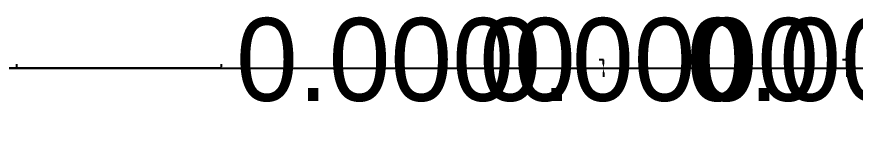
# Model space of a CAD drawing. Extents: x -85 to 179, y -3 to 224.
# Drawn here: x 13.13 to 48.73, y -2.85 to 2.19 of the extents above; entities that cross this region are included whole.
import ezdxf

# ---------------------------------------------------------------- set-up
doc = ezdxf.new("R2010")
doc.units = 0
doc.header["$LTSCALE"] = 25.4
doc.linetypes.add('KÖRPER', pattern=[0])
doc.layers.get('DEFPOINTS').update_dxf_attribs({"linetype": 'CONTINUOUS'})
doc.layers.add('2D_ANSICHT_1_DIMENSIONS_1', color=7, linetype='KÖRPER')
doc.layers.add('2D_ANSICHT_1_DRAWING_1', color=7, linetype='KÖRPER')
doc.dimstyles.get("Standard").update_dxf_attribs({"dimtxt": 0.18, "dimasz": 0.18, "dimexe": 0.18, "dimexo": 0.0625, "dimgap": 0.09, "dimtad": 0, "dimtih": 1, "dimtoh": 1, "dimzin": 0, "dimcen": 0.09, "dimazin": 3, "dimtfac": 1, "dimtofl": 0, "dimtmove": 0, "dimatfit": 3})

# ---------------------------------------------------------------- blocks, each defined once
blk = doc.blocks.new('*D22')
at = {"layer": '2D_ANSICHT_1_DIMENSIONS_1', "color": 0, "linetype": 'KÖRPER'}
for p, q in [((3.525, 0), (3.345, 0)), ((3.525, 0.0625), (3.525, 0.18)), ((21.645, 0), (3.705, 0)), ((21.825, 0.0625), (21.825, 0.18))]:
    blk.add_line(p, q, dxfattribs=at)
at = {"layer": '2D_ANSICHT_1_DIMENSIONS_1', "color": 0}
for points in [[(3.705, 0.03), (3.705, -0.03), (3.525, 0)], [(21.645, -0.03), (21.645, 0.03), (21.825, 0)]]:
    blk.add_solid(points, dxfattribs=at)
at = {"layer": 'DEFPOINTS', "color": 0}
for p in [(3.525, 0), (3.525, 0), (21.825, 0)]:
    blk.add_point(p, dxfattribs=at)
at = {"layer": '2D_ANSICHT_1_DIMENSIONS_1', "color": 0}
blk.add_text('18.3000', height=3.527778, dxfattribs=at).set_placement((-15.6045, -1.74625))
blk = doc.blocks.new('*D24')
at = {"layer": '2D_ANSICHT_1_DIMENSIONS_1', "color": 0, "linetype": 'KÖRPER'}
for p, q in [((13.125, 0), (12.945, 0)), ((13.125, 0.062), (13.125, 0.18)), ((21.645, 0), (13.305, 0)), ((21.825, 0.062), (21.825, 0.18))]:
    blk.add_line(p, q, dxfattribs=at)
at = {"layer": '2D_ANSICHT_1_DIMENSIONS_1', "color": 0}
for points in [[(13.305, 0.03), (13.305, -0.03), (13.125, 0)], [(21.645, -0.03), (21.645, 0.03), (21.825, 0)]]:
    blk.add_solid(points, dxfattribs=at)
at = {"layer": 'DEFPOINTS', "color": 0}
for p in [(13.125, 0), (13.125, 0), (21.825, 0)]:
    blk.add_point(p, dxfattribs=at)
at = {"layer": '2D_ANSICHT_1_DIMENSIONS_1', "color": 0}
blk.add_text('8.7000', height=3.5278, dxfattribs=at).set_placement((-3.651, -1.746))
blk = doc.blocks.new('*D25')
at = {"layer": '2D_ANSICHT_1_DIMENSIONS_1', "color": 0, "linetype": 'KÖRPER'}
for p, q in [((-8.6, 0.062), (-8.6, 0.18)), ((-8.42, 0), (-3.8, 0)), ((21.645, 0), (17.025, 0)), ((21.825, 0.062), (21.825, 0.18))]:
    blk.add_line(p, q, dxfattribs=at)
at = {"layer": '2D_ANSICHT_1_DIMENSIONS_1', "color": 0}
for points in [[(-8.42, 0.03), (-8.42, -0.03), (-8.6, 0)], [(21.645, -0.03), (21.645, 0.03), (21.825, 0)]]:
    blk.add_solid(points, dxfattribs=at)
at = {"layer": 'DEFPOINTS', "color": 0}
for p in [(-8.6, 0), (-8.6, 0), (21.825, 0)]:
    blk.add_point(p, dxfattribs=at)
at = {"layer": '2D_ANSICHT_1_DIMENSIONS_1', "color": 0}
blk.add_text('30.4253', height=3.5278, dxfattribs=at).set_placement((-4.271, -1.746))
blk = doc.blocks.new('*D26')
at = {"layer": '2D_ANSICHT_1_DIMENSIONS_1', "color": 0, "linetype": 'KÖRPER'}
for p, q in [((38.041, 0.36), (37.861, 0.36)), ((38.041, 0.18), (38.041, 0.36)), ((0.577, 0), (38.221, 0)), ((10.237, 0), (38.221, 0)), ((38.041, -0.18), (38.041, -0.36))]:
    blk.add_line(p, q, dxfattribs=at)
at = {"layer": '2D_ANSICHT_1_DIMENSIONS_1', "color": 0}
for points in [[(38.011, 0.18), (38.071, 0.18), (38.041, 0)], [(38.071, -0.18), (38.011, -0.18), (38.041, 0)]]:
    blk.add_solid(points, dxfattribs=at)
at = {"layer": 'DEFPOINTS', "color": 0}
for p in [(0.515, 0), (10.175, 0), (38.041, 0)]:
    blk.add_point(p, dxfattribs=at)
at = {"layer": '2D_ANSICHT_1_DIMENSIONS_1', "color": 0}
blk.add_text('0.0000', height=3.5278, dxfattribs=at).set_placement((22.436, -1.386))
blk = doc.blocks.new('*D27')
at = {"layer": '2D_ANSICHT_1_DIMENSIONS_1', "color": 0, "linetype": 'KÖRPER'}
for p, q in [((48.377, 0.36), (48.197, 0.36)), ((48.377, 0.18), (48.377, 0.36)), ((-13.762, 0), (48.557, 0)), ((8.238, 0), (48.557, 0)), ((48.377, -0.18), (48.377, -0.36))]:
    blk.add_line(p, q, dxfattribs=at)
at = {"layer": '2D_ANSICHT_1_DIMENSIONS_1', "color": 0}
for points in [[(48.347, 0.18), (48.407, 0.18), (48.377, 0)], [(48.407, -0.18), (48.347, -0.18), (48.377, 0)]]:
    blk.add_solid(points, dxfattribs=at)
at = {"layer": 'DEFPOINTS', "color": 0}
for p in [(-13.825, 0), (8.175, 0), (48.377, 0)]:
    blk.add_point(p, dxfattribs=at)
at = {"layer": '2D_ANSICHT_1_DIMENSIONS_1', "color": 0}
blk.add_text('0.0000', height=3.5278, dxfattribs=at).set_placement((32.771, -1.386))
blk = doc.blocks.new('*D28')
at = {"layer": '2D_ANSICHT_1_DIMENSIONS_1', "color": 0, "linetype": 'KÖRPER'}
for p, q in [((57.183, 0.36), (57.003, 0.36)), ((57.183, 0.18), (57.183, 0.36)), ((3.588, 0), (57.363, 0)), ((14.882, 0), (57.363, 0)), ((57.183, -0.18), (57.183, -0.36))]:
    blk.add_line(p, q, dxfattribs=at)
at = {"layer": '2D_ANSICHT_1_DIMENSIONS_1', "color": 0}
for points in [[(57.153, 0.18), (57.213, 0.18), (57.183, 0)], [(57.213, -0.18), (57.153, -0.18), (57.183, 0)]]:
    blk.add_solid(points, dxfattribs=at)
at = {"layer": 'DEFPOINTS', "color": 0}
for p in [(3.525, 0), (14.82, 0), (57.183, 0)]:
    blk.add_point(p, dxfattribs=at)
at = {"layer": '2D_ANSICHT_1_DIMENSIONS_1', "color": 0}
blk.add_text('0.0000', height=3.5278, dxfattribs=at).set_placement((41.578, -1.386))
blk = doc.blocks.new('*D29')
at = {"layer": '2D_ANSICHT_1_DIMENSIONS_1', "color": 0, "linetype": 'KÖRPER'}
for p, q in [((65.838, 0.36), (65.658, 0.36)), ((65.838, 0.18), (65.838, 0.36)), ((3.588, 0), (66.018, 0)), ((12.353, 0), (66.018, 0)), ((65.838, -0.18), (65.838, -0.36))]:
    blk.add_line(p, q, dxfattribs=at)
at = {"layer": '2D_ANSICHT_1_DIMENSIONS_1', "color": 0}
for points in [[(65.808, 0.18), (65.868, 0.18), (65.838, 0)], [(65.868, -0.18), (65.808, -0.18), (65.838, 0)]]:
    blk.add_solid(points, dxfattribs=at)
at = {"layer": 'DEFPOINTS', "color": 0}
for p in [(3.525, 0), (12.291, 0), (65.838, 0)]:
    blk.add_point(p, dxfattribs=at)
at = {"layer": '2D_ANSICHT_1_DIMENSIONS_1', "color": 0}
blk.add_text('0.0000', height=3.5278, dxfattribs=at).set_placement((50.232, -1.386))
blk = doc.blocks.new('*D30')
at = {"layer": '2D_ANSICHT_1_DIMENSIONS_1', "color": 0, "linetype": 'KÖRPER'}
for p, q in [((76.098, 0.36), (75.918, 0.36)), ((76.098, 0.18), (76.098, 0.36)), ((3.588, 0), (76.278, 0)), ((12.353, 0), (76.278, 0)), ((76.098, -0.18), (76.098, -0.36))]:
    blk.add_line(p, q, dxfattribs=at)
at = {"layer": '2D_ANSICHT_1_DIMENSIONS_1', "color": 0}
for points in [[(76.068, 0.18), (76.128, 0.18), (76.098, 0)], [(76.128, -0.18), (76.068, -0.18), (76.098, 0)]]:
    blk.add_solid(points, dxfattribs=at)
at = {"layer": 'DEFPOINTS', "color": 0}
for p in [(3.525, 0), (12.291, 0), (76.098, 0)]:
    blk.add_point(p, dxfattribs=at)
at = {"layer": '2D_ANSICHT_1_DIMENSIONS_1', "color": 0}
blk.add_text('0.0000', height=3.5278, dxfattribs=at).set_placement((60.493, -1.386))

msp = doc.modelspace()

# ---------------------------------------------------------------- linework, layer by layer
at = {"layer": '2D_ANSICHT_1_DRAWING_1', "color": 251, "linetype": 'KÖRPER'}
for p, q in [((-13.825, 0), (19.971, 0)), ((-13.825, 0, 132.55), (19.971, 0, 132.55)), ((13.125, 0, 128.9), (13.125, 0, 116)), ((19.971, 0, 132.55), (20.325, 0, 132.55)), ((19.971, 0), (20.325, 0)), ((20.218, 0, 131.55), (20.325, 0, 131.55)), ((20.218, 0, 1), (20.325, 0, 1)), ((20.325, 0, 131.05), (21.825, 0, 131.05)), ((20.325, 0), (20.325, 0, 1)), ((20.325, 0, 132.55), (20.325, 0, 131.55)), ((21.825, 0, 1.5), (20.325, 0, 1.5)), ((21.825, 0, 1.5), (21.825, 0, 131.05))]:
    msp.add_line(p, q, dxfattribs=at)
at = {"layer": '2D_ANSICHT_1_DRAWING_1', "color": 251, "linetype": 'KÖRPER', "extrusion": (0, 1, 0)}
for points in [[(-20.325, 131.05), (-20.322, 131.066), (-20.318, 131.081), (-20.315, 131.097), (-20.311, 131.113), (-20.308, 131.129), (-20.304, 131.144), (-20.301, 131.16), (-20.297, 131.176), (-20.294, 131.192), (-20.291, 131.207), (-20.287, 131.223), (-20.284, 131.239), (-20.28, 131.254), (-20.277, 131.27), (-20.274, 131.286), (-20.27, 131.302), (-20.267, 131.317), (-20.264, 131.333), (-20.26, 131.349), (-20.257, 131.365), (-20.254, 131.38), (-20.25, 131.396), (-20.247, 131.412), (-20.244, 131.428), (-20.24, 131.444), (-20.237, 131.459), (-20.234, 131.475), (-20.231, 131.491), (-20.227, 131.507), (-20.224, 131.522), (-20.221, 131.538), (-20.218, 131.554), (-20.214, 131.57), (-20.211, 131.585), (-20.208, 131.601), (-20.204, 131.617), (-20.201, 131.633), (-20.198, 131.648), (-20.195, 131.664), (-20.191, 131.68), (-20.188, 131.696), (-20.185, 131.712), (-20.182, 131.727), (-20.178, 131.743), (-20.175, 131.759), (-20.172, 131.775), (-20.169, 131.79), (-20.165, 131.806), (-20.162, 131.822), (-20.159, 131.838), (-20.156, 131.853), (-20.152, 131.869), (-20.149, 131.885), (-20.146, 131.901), (-20.143, 131.916), (-20.139, 131.932), (-20.136, 131.948), (-20.133, 131.964), (-20.129, 131.979), (-20.126, 131.995), (-20.123, 132.011), (-20.119, 132.027), (-20.116, 132.042), (-20.113, 132.058), (-20.109, 132.074), (-20.106, 132.09), (-20.102, 132.105), (-20.099, 132.121), (-20.096, 132.137), (-20.092, 132.153), (-20.089, 132.168), (-20.085, 132.184), (-20.082, 132.2), (-20.078, 132.216), (-20.074, 132.231), (-20.071, 132.247), (-20.067, 132.263), (-20.063, 132.278), (-20.06, 132.294), (-20.056, 132.309), (-20.052, 132.325), (-20.048, 132.341), (-20.044, 132.356), (-20.04, 132.372), (-20.036, 132.387), (-20.032, 132.403), (-20.028, 132.419), (-20.023, 132.435), (-20.019, 132.45), (-20.014, 132.466), (-20.009, 132.481), (-20.004, 132.495), (-19.998, 132.509), (-19.992, 132.524), (-19.984, 132.54), (-19.971, 132.55)], [(-19.971, 0), (-19.984, 0.01), (-19.992, 0.026), (-19.998, 0.041), (-20.004, 0.055), (-20.009, 0.069), (-20.014, 0.084), (-20.019, 0.1), (-20.023, 0.115), (-20.028, 0.131), (-20.032, 0.147), (-20.036, 0.163), (-20.04, 0.178), (-20.044, 0.194), (-20.048, 0.209), (-20.052, 0.225), (-20.056, 0.241), (-20.06, 0.256), (-20.063, 0.272), (-20.067, 0.287), (-20.071, 0.303), (-20.074, 0.319), (-20.078, 0.334), (-20.082, 0.35), (-20.085, 0.366), (-20.089, 0.382), (-20.092, 0.397), (-20.096, 0.413), (-20.099, 0.429), (-20.102, 0.445), (-20.106, 0.46), (-20.109, 0.476), (-20.113, 0.492), (-20.116, 0.508), (-20.119, 0.523), (-20.123, 0.539), (-20.126, 0.555), (-20.129, 0.571), (-20.133, 0.586), (-20.136, 0.602), (-20.139, 0.618), (-20.143, 0.634), (-20.146, 0.649), (-20.149, 0.665), (-20.152, 0.681), (-20.156, 0.697), (-20.159, 0.712), (-20.162, 0.728), (-20.165, 0.744), (-20.169, 0.76), (-20.172, 0.775), (-20.175, 0.791), (-20.178, 0.807), (-20.182, 0.823), (-20.185, 0.838), (-20.188, 0.854), (-20.191, 0.87), (-20.195, 0.886), (-20.198, 0.902), (-20.201, 0.917), (-20.204, 0.933), (-20.208, 0.949), (-20.211, 0.965), (-20.214, 0.98), (-20.218, 0.996), (-20.221, 1.012), (-20.224, 1.028), (-20.227, 1.043), (-20.231, 1.059), (-20.234, 1.075), (-20.237, 1.091), (-20.24, 1.106), (-20.244, 1.122), (-20.247, 1.138), (-20.25, 1.154), (-20.254, 1.17), (-20.257, 1.185), (-20.26, 1.201), (-20.264, 1.217), (-20.267, 1.233), (-20.27, 1.248), (-20.274, 1.264), (-20.277, 1.28), (-20.28, 1.296), (-20.284, 1.311), (-20.287, 1.327), (-20.291, 1.343), (-20.294, 1.358), (-20.297, 1.374), (-20.301, 1.39), (-20.304, 1.406), (-20.308, 1.421), (-20.311, 1.437), (-20.315, 1.453), (-20.318, 1.469), (-20.322, 1.484), (-20.325, 1.5)], [(-20.325, 132.55), (-20.35, 132.55), (-20.374, 132.549), (-20.399, 132.548), (-20.423, 132.547), (-20.448, 132.545), (-20.472, 132.543), (-20.496, 132.54), (-20.521, 132.537), (-20.545, 132.534), (-20.569, 132.53), (-20.593, 132.526), (-20.618, 132.521), (-20.642, 132.516), (-20.666, 132.511), (-20.689, 132.505), (-20.713, 132.499), (-20.737, 132.492), (-20.76, 132.485), (-20.784, 132.478), (-20.807, 132.47), (-20.83, 132.462), (-20.853, 132.454), (-20.876, 132.445), (-20.899, 132.436), (-20.922, 132.426), (-20.944, 132.416), (-20.966, 132.406), (-20.988, 132.395), (-21.01, 132.384), (-21.032, 132.373), (-21.054, 132.361), (-21.075, 132.349), (-21.096, 132.337), (-21.117, 132.324), (-21.138, 132.311), (-21.158, 132.297), (-21.179, 132.283), (-21.199, 132.269), (-21.219, 132.255), (-21.238, 132.24), (-21.257, 132.225), (-21.277, 132.21), (-21.295, 132.194), (-21.314, 132.178), (-21.332, 132.161), (-21.35, 132.145), (-21.368, 132.128), (-21.386, 132.111), (-21.403, 132.093), (-21.42, 132.075), (-21.436, 132.057), (-21.453, 132.039), (-21.469, 132.02), (-21.485, 132.002), (-21.5, 131.982), (-21.515, 131.963), (-21.53, 131.944), (-21.544, 131.924), (-21.558, 131.904), (-21.572, 131.883), (-21.586, 131.863), (-21.599, 131.842), (-21.612, 131.821), (-21.624, 131.8), (-21.636, 131.779), (-21.648, 131.757), (-21.659, 131.735), (-21.67, 131.713), (-21.681, 131.691), (-21.691, 131.669), (-21.701, 131.647), (-21.711, 131.624), (-21.72, 131.601), (-21.729, 131.578), (-21.737, 131.555), (-21.745, 131.532), (-21.753, 131.509), (-21.76, 131.485), (-21.767, 131.462), (-21.774, 131.438), (-21.78, 131.414), (-21.786, 131.391), (-21.791, 131.367), (-21.796, 131.343), (-21.801, 131.318), (-21.805, 131.294), (-21.809, 131.27), (-21.812, 131.246), (-21.815, 131.221), (-21.818, 131.197), (-21.82, 131.173), (-21.822, 131.148), (-21.823, 131.124), (-21.824, 131.099), (-21.825, 131.075), (-21.825, 131.05)], [(-20.325, 131.55), (-20.333, 131.55), (-20.341, 131.55), (-20.35, 131.549), (-20.358, 131.549), (-20.366, 131.548), (-20.374, 131.548), (-20.382, 131.547), (-20.39, 131.546), (-20.398, 131.545), (-20.406, 131.543), (-20.414, 131.542), (-20.423, 131.54), (-20.431, 131.539), (-20.439, 131.537), (-20.446, 131.535), (-20.454, 131.533), (-20.462, 131.531), (-20.47, 131.528), (-20.478, 131.526), (-20.486, 131.523), (-20.493, 131.521), (-20.501, 131.518), (-20.509, 131.515), (-20.516, 131.512), (-20.524, 131.509), (-20.531, 131.505), (-20.539, 131.502), (-20.546, 131.498), (-20.553, 131.495), (-20.561, 131.491), (-20.568, 131.487), (-20.575, 131.483), (-20.582, 131.479), (-20.589, 131.475), (-20.596, 131.47), (-20.603, 131.466), (-20.61, 131.461), (-20.616, 131.456), (-20.623, 131.452), (-20.629, 131.447), (-20.636, 131.442), (-20.642, 131.437), (-20.648, 131.431), (-20.655, 131.426), (-20.661, 131.42), (-20.667, 131.415), (-20.673, 131.409), (-20.679, 131.404), (-20.684, 131.398), (-20.69, 131.392), (-20.695, 131.386), (-20.701, 131.38), (-20.706, 131.373), (-20.712, 131.367), (-20.717, 131.361), (-20.722, 131.354), (-20.727, 131.348), (-20.731, 131.341), (-20.736, 131.335), (-20.741, 131.328), (-20.745, 131.321), (-20.75, 131.314), (-20.754, 131.307), (-20.758, 131.3), (-20.762, 131.293), (-20.766, 131.286), (-20.77, 131.278), (-20.773, 131.271), (-20.777, 131.264), (-20.78, 131.256), (-20.784, 131.249), (-20.787, 131.241), (-20.79, 131.234), (-20.793, 131.226), (-20.796, 131.218), (-20.798, 131.211), (-20.801, 131.203), (-20.803, 131.195), (-20.806, 131.187), (-20.808, 131.179), (-20.81, 131.171), (-20.812, 131.164), (-20.814, 131.156), (-20.815, 131.148), (-20.817, 131.139), (-20.818, 131.131), (-20.82, 131.123), (-20.821, 131.115), (-20.822, 131.107), (-20.823, 131.099), (-20.823, 131.091), (-20.824, 131.083), (-20.824, 131.075), (-20.825, 131.066), (-20.825, 131.058), (-20.825, 131.05)], [(-20.325, 1), (-20.333, 1), (-20.341, 1), (-20.35, 1.001), (-20.358, 1.001), (-20.366, 1.002), (-20.374, 1.002), (-20.382, 1.003), (-20.39, 1.004), (-20.398, 1.005), (-20.406, 1.007), (-20.414, 1.008), (-20.423, 1.01), (-20.431, 1.011), (-20.439, 1.013), (-20.446, 1.015), (-20.454, 1.017), (-20.462, 1.019), (-20.47, 1.022), (-20.478, 1.024), (-20.486, 1.027), (-20.493, 1.029), (-20.501, 1.032), (-20.509, 1.035), (-20.516, 1.038), (-20.524, 1.041), (-20.531, 1.045), (-20.539, 1.048), (-20.546, 1.052), (-20.553, 1.055), (-20.561, 1.059), (-20.568, 1.063), (-20.575, 1.067), (-20.582, 1.071), (-20.589, 1.075), (-20.596, 1.08), (-20.603, 1.084), (-20.61, 1.089), (-20.616, 1.094), (-20.623, 1.098), (-20.629, 1.103), (-20.636, 1.108), (-20.642, 1.113), (-20.648, 1.119), (-20.655, 1.124), (-20.661, 1.13), (-20.667, 1.135), (-20.673, 1.141), (-20.679, 1.146), (-20.684, 1.152), (-20.69, 1.158), (-20.695, 1.164), (-20.701, 1.17), (-20.706, 1.177), (-20.712, 1.183), (-20.717, 1.189), (-20.722, 1.196), (-20.727, 1.202), (-20.731, 1.209), (-20.736, 1.215), (-20.741, 1.222), (-20.745, 1.229), (-20.75, 1.236), (-20.754, 1.243), (-20.758, 1.25), (-20.762, 1.257), (-20.766, 1.264), (-20.77, 1.272), (-20.773, 1.279), (-20.777, 1.286), (-20.78, 1.294), (-20.784, 1.301), (-20.787, 1.309), (-20.79, 1.316), (-20.793, 1.324), (-20.796, 1.332), (-20.798, 1.339), (-20.801, 1.347), (-20.803, 1.355), (-20.806, 1.363), (-20.808, 1.371), (-20.81, 1.379), (-20.812, 1.386), (-20.814, 1.394), (-20.815, 1.402), (-20.817, 1.411), (-20.818, 1.419), (-20.82, 1.427), (-20.821, 1.435), (-20.822, 1.443), (-20.823, 1.451), (-20.823, 1.459), (-20.824, 1.467), (-20.824, 1.475), (-20.825, 1.484), (-20.825, 1.492), (-20.825, 1.5)], [(-20.325, 0), (-20.35, 0), (-20.374, 0.001), (-20.399, 0.002), (-20.423, 0.003), (-20.448, 0.005), (-20.472, 0.007), (-20.496, 0.01), (-20.521, 0.013), (-20.545, 0.016), (-20.569, 0.02), (-20.593, 0.024), (-20.618, 0.029), (-20.642, 0.034), (-20.666, 0.039), (-20.689, 0.045), (-20.713, 0.051), (-20.737, 0.058), (-20.76, 0.065), (-20.784, 0.072), (-20.807, 0.08), (-20.83, 0.088), (-20.853, 0.096), (-20.876, 0.105), (-20.899, 0.114), (-20.922, 0.124), (-20.944, 0.134), (-20.966, 0.144), (-20.988, 0.155), (-21.01, 0.166), (-21.032, 0.177), (-21.054, 0.189), (-21.075, 0.201), (-21.096, 0.213), (-21.117, 0.226), (-21.138, 0.239), (-21.158, 0.253), (-21.179, 0.267), (-21.199, 0.281), (-21.219, 0.295), (-21.238, 0.31), (-21.257, 0.325), (-21.277, 0.34), (-21.295, 0.356), (-21.314, 0.372), (-21.332, 0.389), (-21.35, 0.405), (-21.368, 0.422), (-21.386, 0.439), (-21.403, 0.457), (-21.42, 0.475), (-21.436, 0.493), (-21.453, 0.511), (-21.469, 0.53), (-21.485, 0.548), (-21.5, 0.568), (-21.515, 0.587), (-21.53, 0.606), (-21.544, 0.626), (-21.558, 0.646), (-21.572, 0.667), (-21.586, 0.687), (-21.599, 0.708), (-21.612, 0.729), (-21.624, 0.75), (-21.636, 0.771), (-21.648, 0.793), (-21.659, 0.815), (-21.67, 0.837), (-21.681, 0.859), (-21.691, 0.881), (-21.701, 0.903), (-21.711, 0.926), (-21.72, 0.949), (-21.729, 0.972), (-21.737, 0.995), (-21.745, 1.018), (-21.753, 1.041), (-21.76, 1.065), (-21.767, 1.088), (-21.774, 1.112), (-21.78, 1.136), (-21.786, 1.159), (-21.791, 1.183), (-21.796, 1.207), (-21.801, 1.232), (-21.805, 1.256), (-21.809, 1.28), (-21.812, 1.304), (-21.815, 1.329), (-21.818, 1.353), (-21.82, 1.377), (-21.822, 1.402), (-21.823, 1.426), (-21.824, 1.451), (-21.825, 1.475), (-21.825, 1.5)]]:
    msp.add_lwpolyline(points, dxfattribs=at)

# ---------------------------------------------------------------- dimensions: what is measured, and where the dimension line sits
at = {"layer": '2D_ANSICHT_1_DIMENSIONS_1', "color": 18, "linetype": 'KÖRPER'}
for base, p1, p2, picture, middle in [((48.376575182, 0), (-13.825, 0, 132.55), (8.17514951, 0, 93.97931142), '*D27', (40.714116849, 0.36)), ((38.040870853, 0), (10.174810531, 0, 132.55), (0.514982924, 0, 128.9), '*D26', (30.37841252, 0.36)), ((57.182809835, 0), (14.819961654, 0, 132.55), (3.52514951, 0, 77.31931142), '*D28', (49.520351502, 0.36)), ((65.837738427, 0), (12.290985431, 0, 132.55), (3.525247151, 0, 64), '*D29', (58.175280094, 0.36)), ((76.098381799, 0), (12.290985431, 0, 132.55), (3.525247151, 0, 47), '*D30', (68.435923465, 0.36))]:
    dim = msp.add_linear_dim(base=base, p1=p1, p2=p2, angle=90, dimstyle='STANDARD', override={"dimtxt": 3.527778}, dxfattribs=at)
    dim.commit()
    dim.dimension.update_dxf_attribs({"geometry": picture, "text_midpoint": middle})
for base, p1, p2, picture, middle in [((3.525, 0), (21.825, 0, 131.05), (3.525, 0, 128.9), '*D22', (-5.894, 0)), ((-8.6003, 0), (21.825, 0, 107.0148), (-8.6003, 0, 103.979), '*D25', (6.6124, 0)), ((13.125, 0), (21.825, 0, 126.139), (13.125, 0, 126.139), '*D24', (4.877, 0))]:
    dim = msp.add_linear_dim(base=base, p1=p1, p2=p2, dimstyle='STANDARD', override={"dimtxt": 3.527778}, dxfattribs=at)
    dim.commit()
    dim.dimension.update_dxf_attribs({"geometry": picture, "text_midpoint": middle})

doc.saveas('drawing.dxf')
